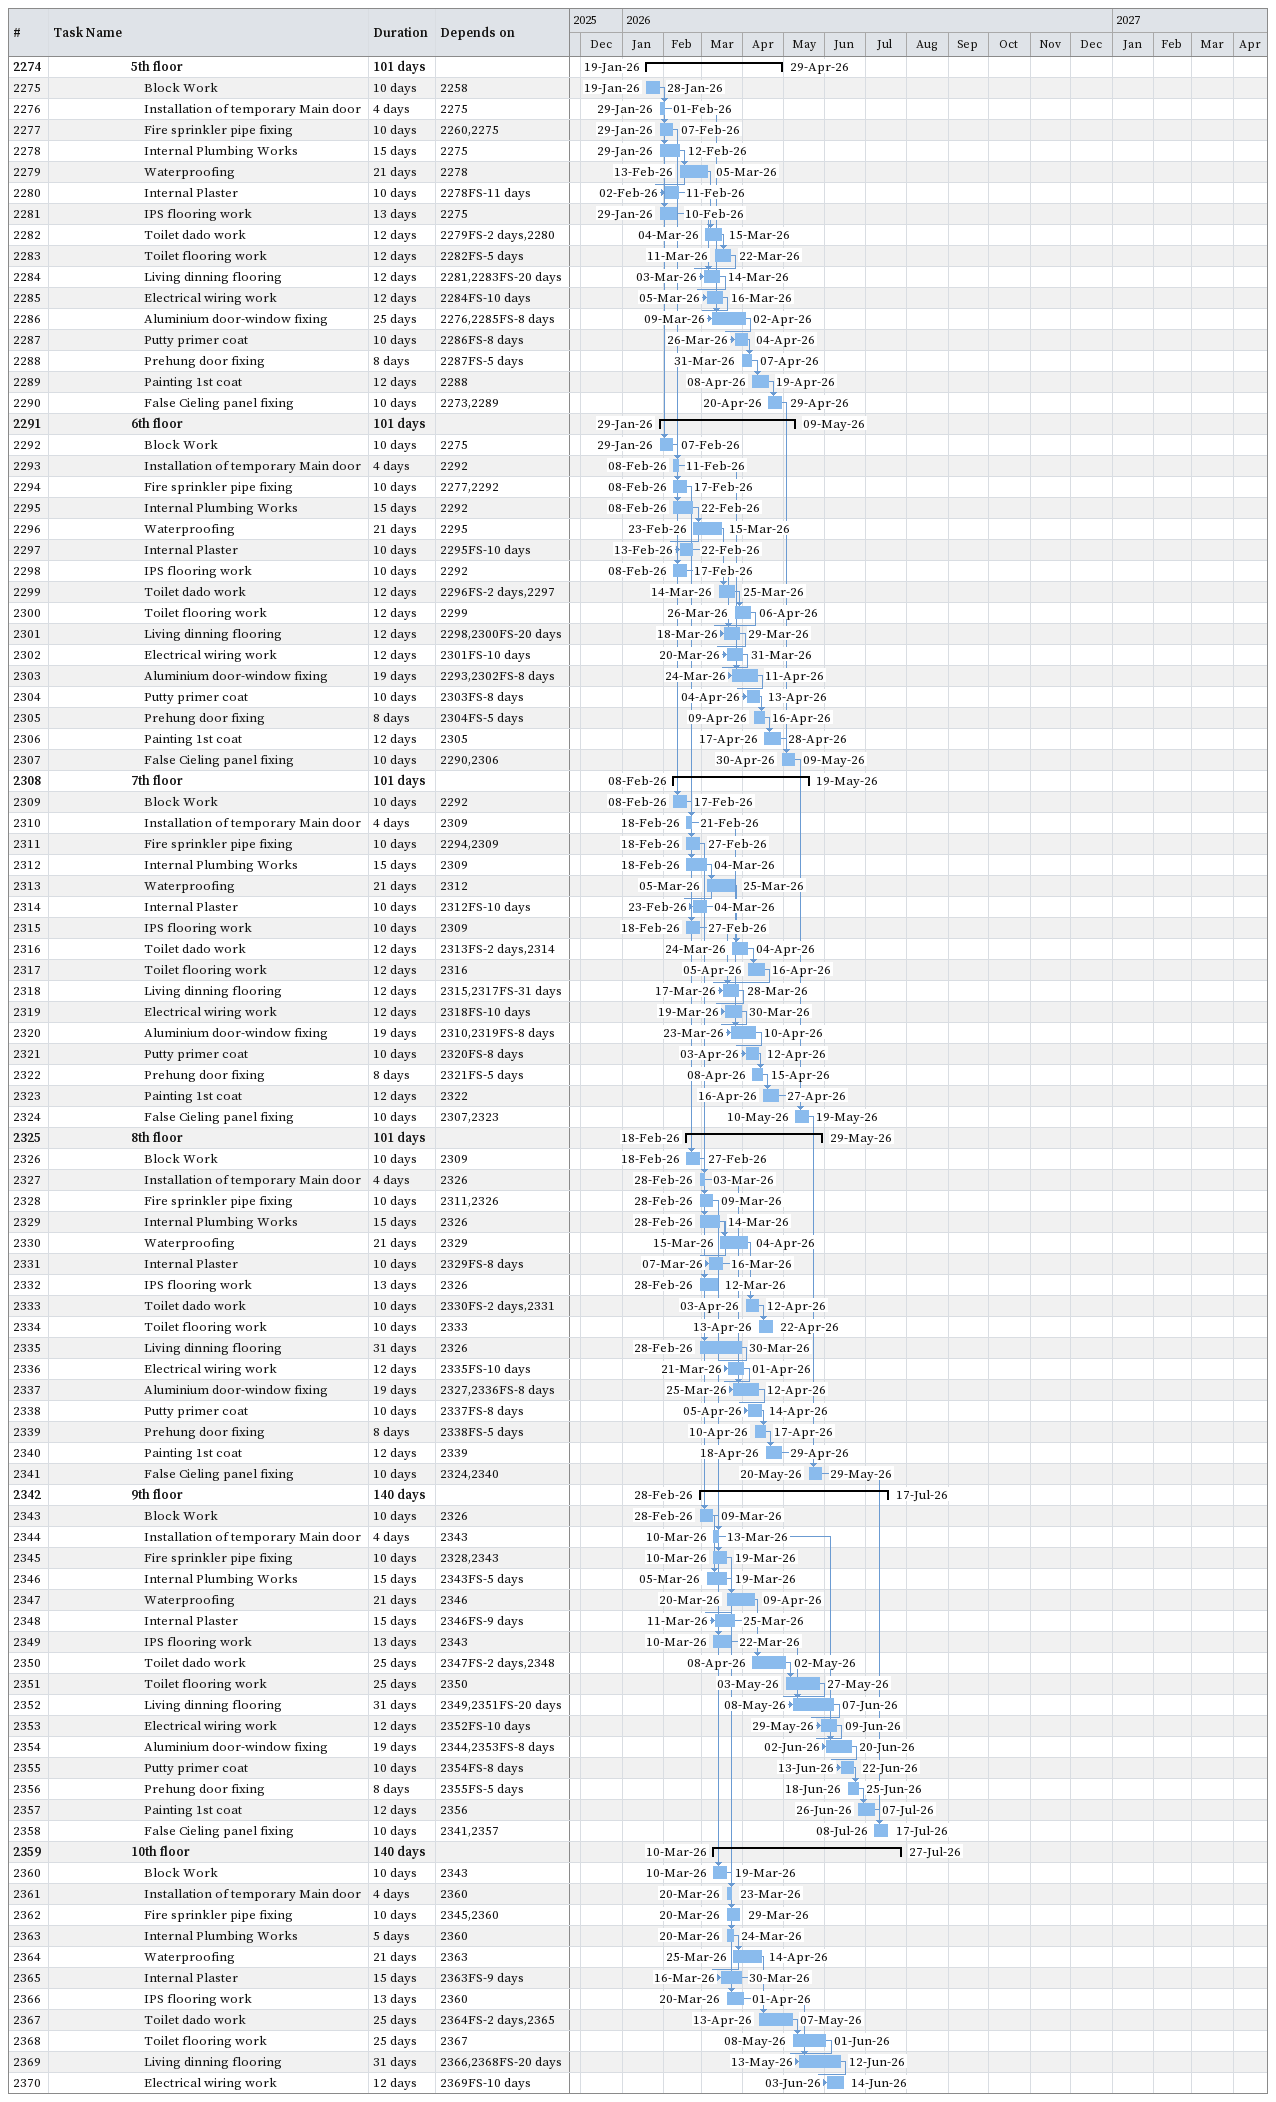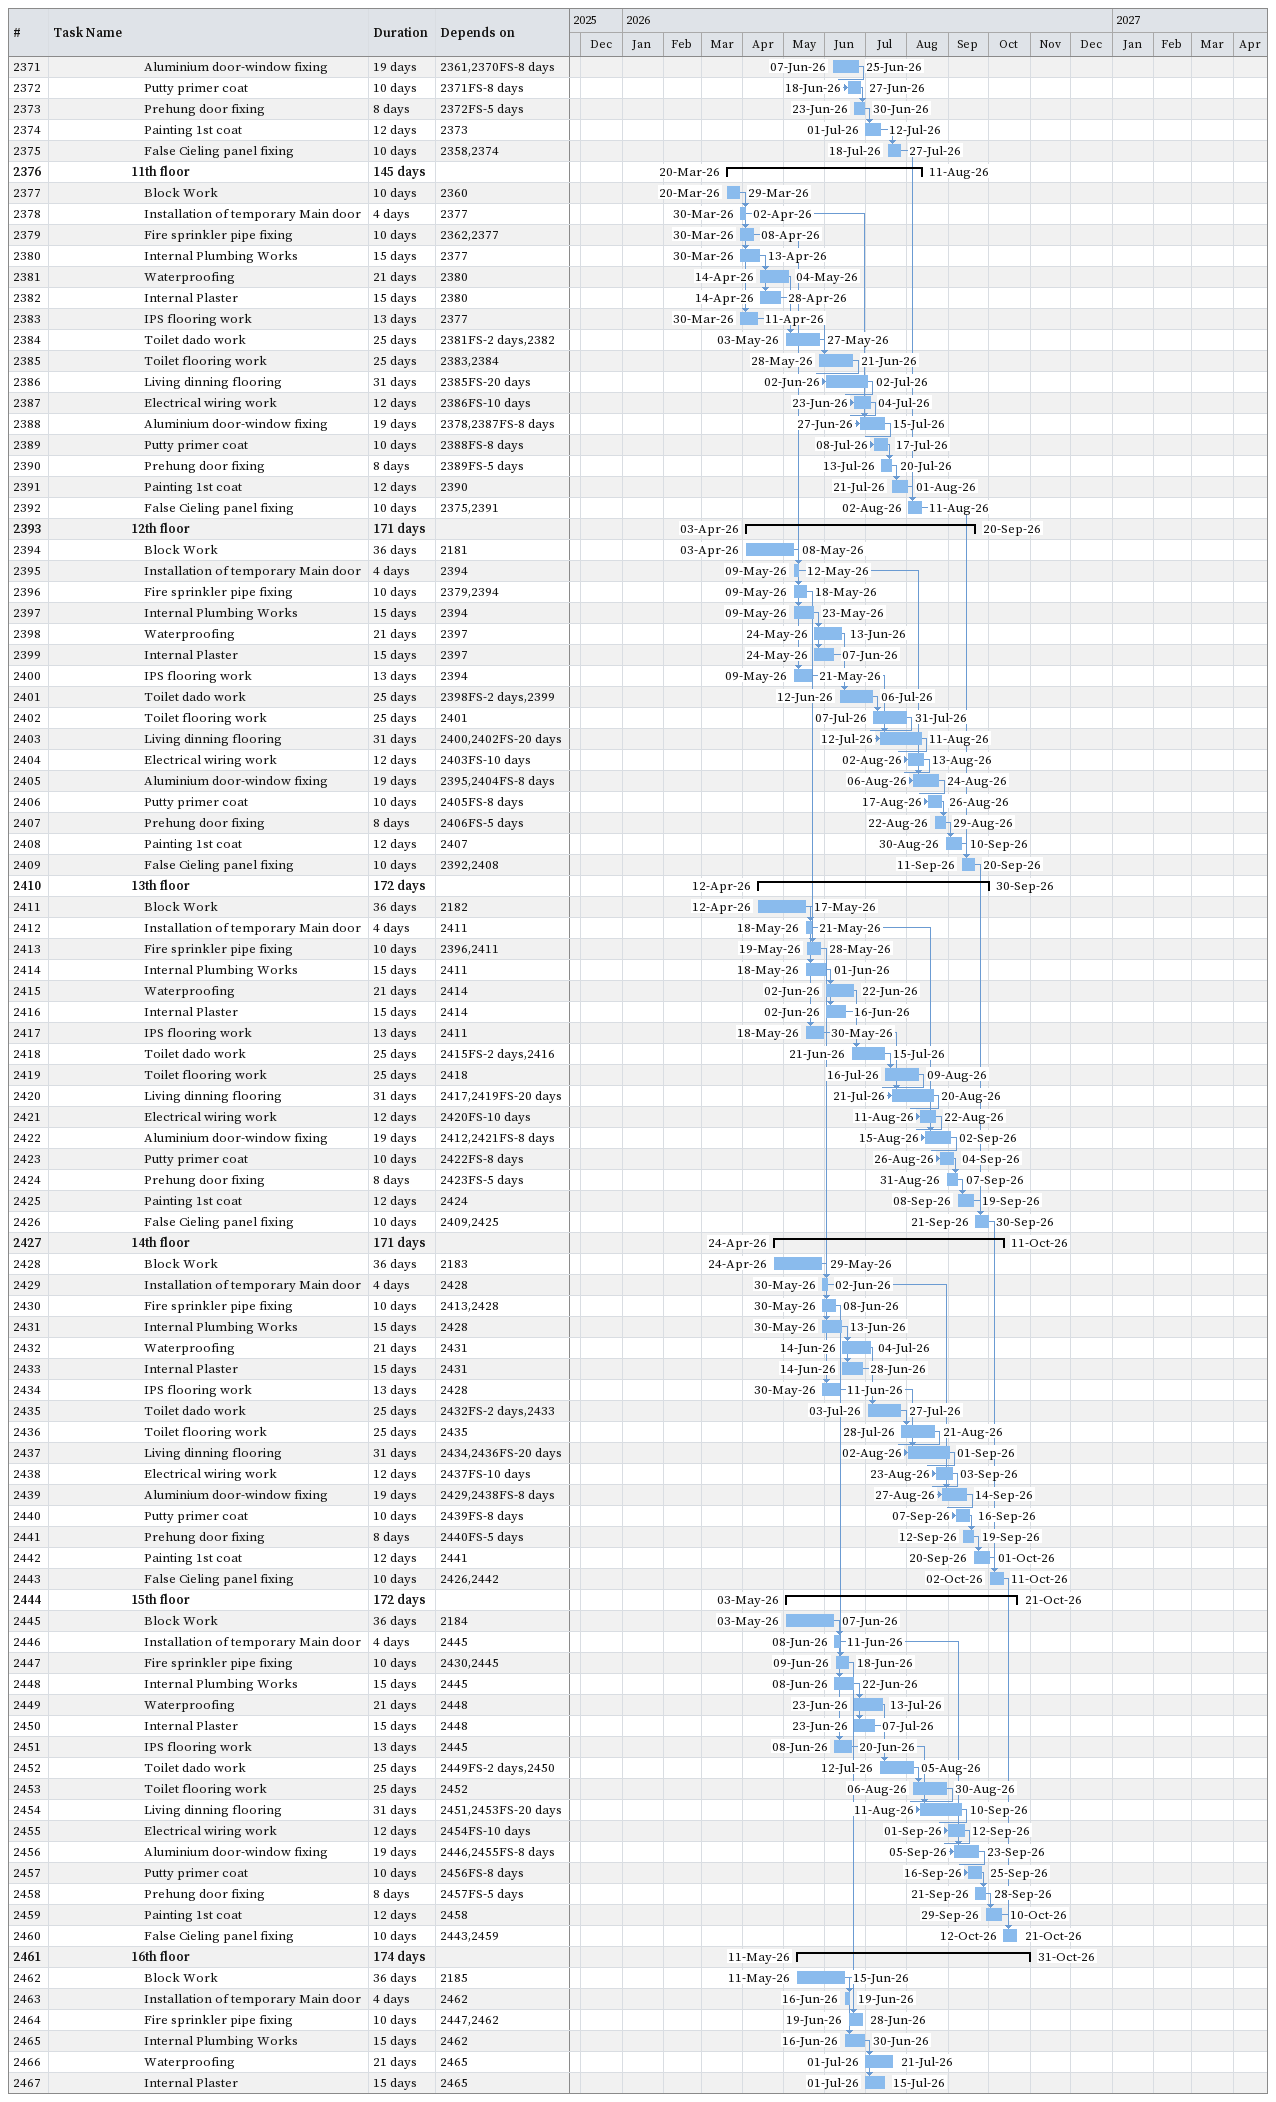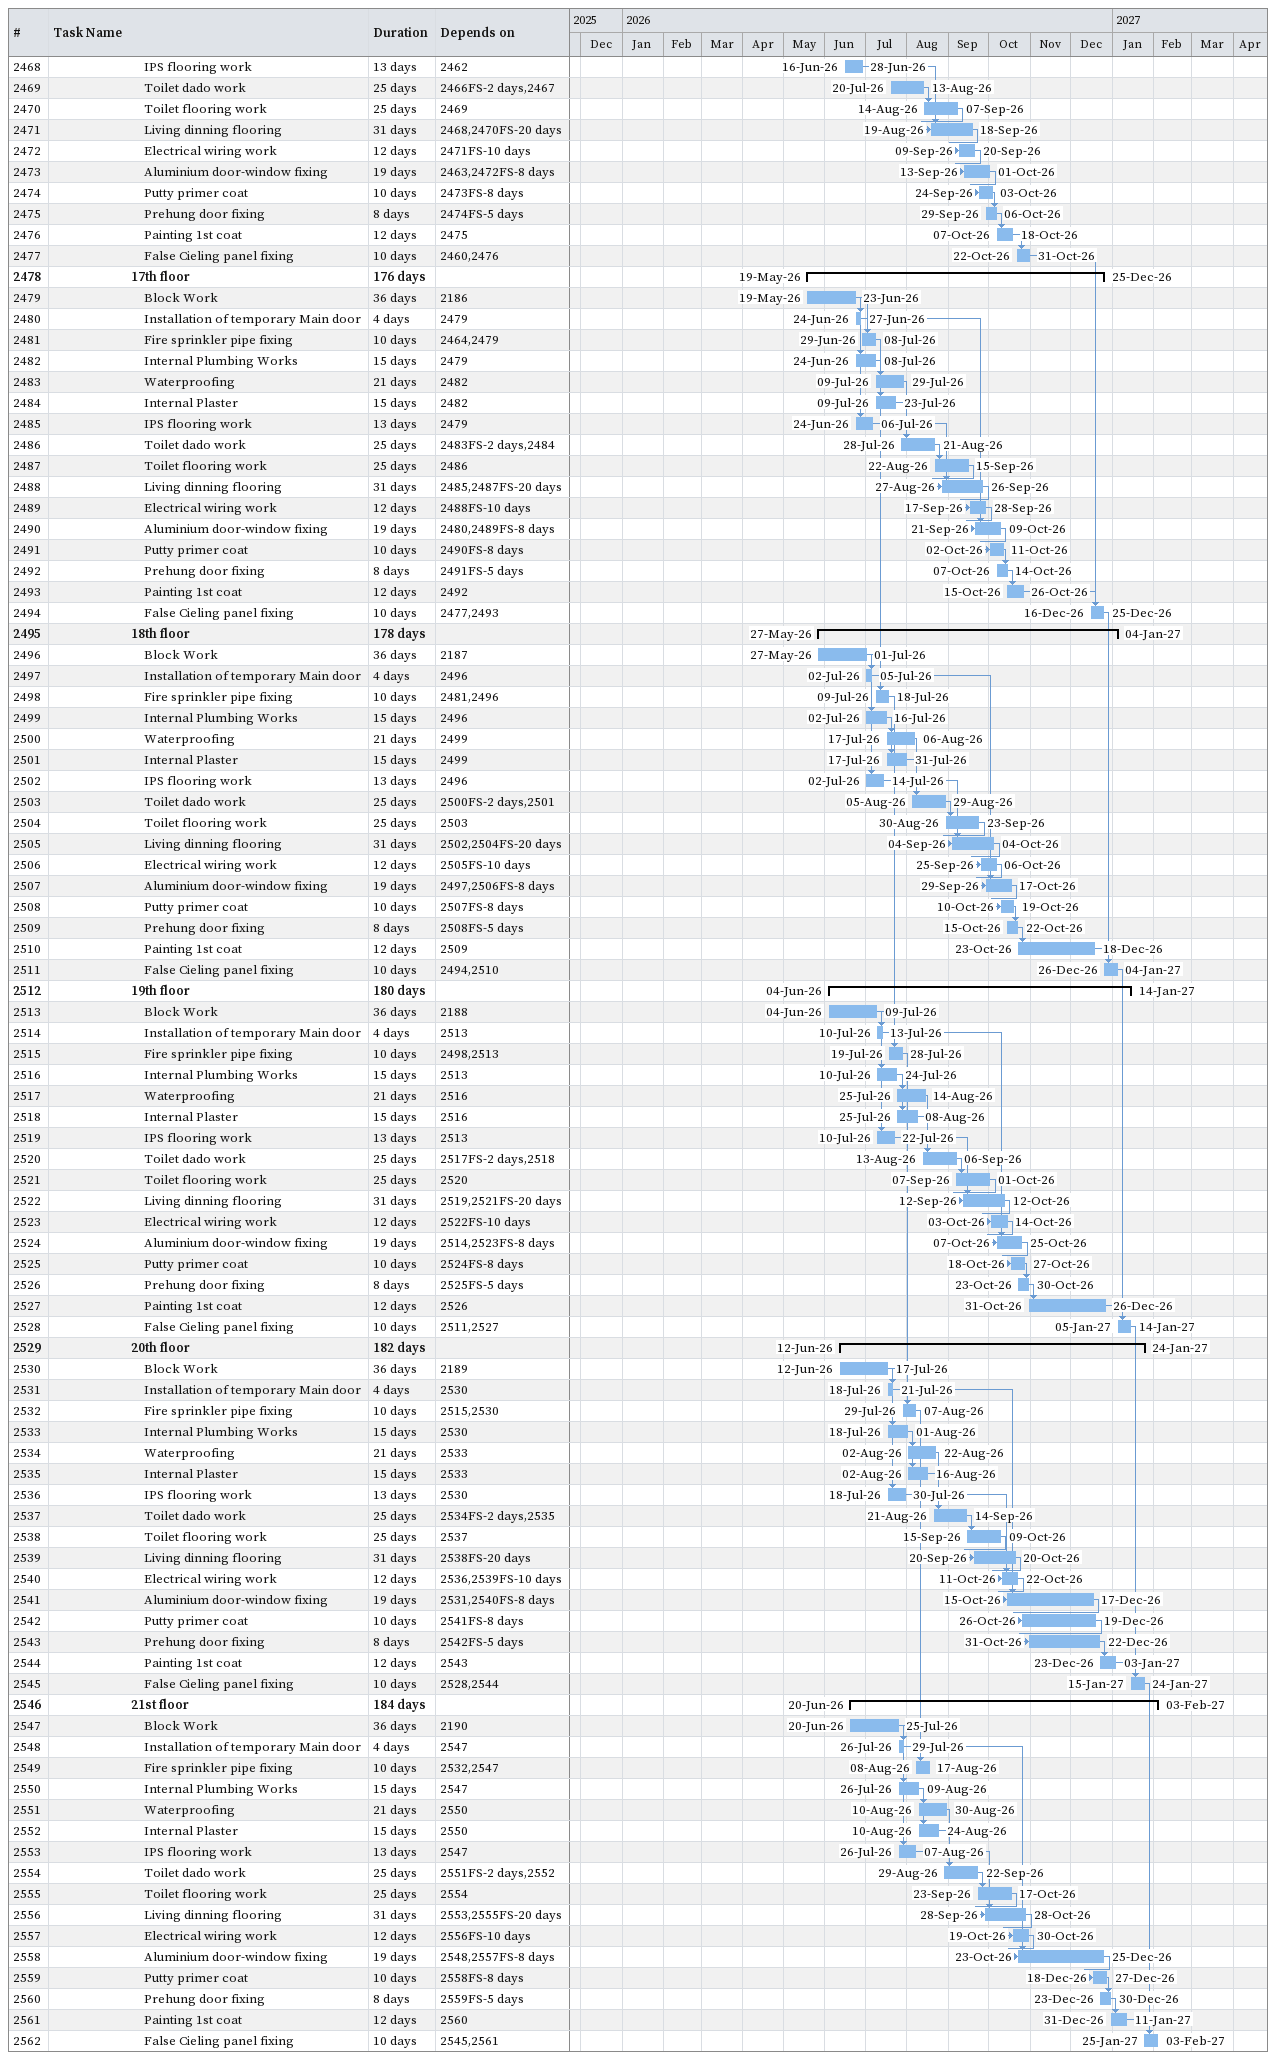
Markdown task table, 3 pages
| ID | Level | Task | Duration | Start | Finish | Predecessors |
|---|---|---|---|---|---|---|
| 2274 | 7 | **5th floor** | 101d | 2026-01-19 | 2026-04-29 |  |
| 2275 | 8 | Block Work | 10d | 2026-01-19 | 2026-01-28 | 2258 |
| 2276 | 8 | Installation of temporary Main door | 4d | 2026-01-29 | 2026-02-01 | 2275 |
| 2277 | 8 | Fire sprinkler pipe fixing | 10d | 2026-01-29 | 2026-02-07 | 2260, 2275 |
| 2278 | 8 | Internal Plumbing Works | 15d | 2026-01-29 | 2026-02-12 | 2275 |
| 2279 | 8 | Waterproofing | 21d | 2026-02-13 | 2026-03-05 | 2278 |
| 2280 | 8 | Internal Plaster | 10d | 2026-02-02 | 2026-02-11 | 2278FS-11d |
| 2281 | 8 | IPS flooring work | 13d | 2026-01-29 | 2026-02-10 | 2275 |
| 2282 | 8 | Toilet dado work | 12d | 2026-03-04 | 2026-03-15 | 2279FS-2d, 2280 |
| 2283 | 8 | Toilet flooring work | 12d | 2026-03-11 | 2026-03-22 | 2282FS-5d |
| 2284 | 8 | Living dinning flooring | 12d | 2026-03-03 | 2026-03-14 | 2281, 2283FS-20d |
| 2285 | 8 | Electrical wiring work | 12d | 2026-03-05 | 2026-03-16 | 2284FS-10d |
| 2286 | 8 | Aluminium door-window fixing | 25d | 2026-03-09 | 2026-04-02 | 2276, 2285FS-8d |
| 2287 | 8 | Putty primer coat | 10d | 2026-03-26 | 2026-04-04 | 2286FS-8d |
| 2288 | 8 | Prehung door fixing | 8d | 2026-03-31 | 2026-04-07 | 2287FS-5d |
| 2289 | 8 | Painting 1st coat | 12d | 2026-04-08 | 2026-04-19 | 2288 |
| 2290 | 8 | False Cieling panel fixing | 10d | 2026-04-20 | 2026-04-29 | 2273, 2289 |
| 2291 | 7 | **6th floor** | 101d | 2026-01-29 | 2026-05-09 |  |
| 2292 | 8 | Block Work | 10d | 2026-01-29 | 2026-02-07 | 2275 |
| 2293 | 8 | Installation of temporary Main door | 4d | 2026-02-08 | 2026-02-11 | 2292 |
| 2294 | 8 | Fire sprinkler pipe fixing | 10d | 2026-02-08 | 2026-02-17 | 2277, 2292 |
| 2295 | 8 | Internal Plumbing Works | 15d | 2026-02-08 | 2026-02-22 | 2292 |
| 2296 | 8 | Waterproofing | 21d | 2026-02-23 | 2026-03-15 | 2295 |
| 2297 | 8 | Internal Plaster | 10d | 2026-02-13 | 2026-02-22 | 2295FS-10d |
| 2298 | 8 | IPS flooring work | 10d | 2026-02-08 | 2026-02-17 | 2292 |
| 2299 | 8 | Toilet dado work | 12d | 2026-03-14 | 2026-03-25 | 2296FS-2d, 2297 |
| 2300 | 8 | Toilet flooring work | 12d | 2026-03-26 | 2026-04-06 | 2299 |
| 2301 | 8 | Living dinning flooring | 12d | 2026-03-18 | 2026-03-29 | 2298, 2300FS-20d |
| 2302 | 8 | Electrical wiring work | 12d | 2026-03-20 | 2026-03-31 | 2301FS-10d |
| 2303 | 8 | Aluminium door-window fixing | 19d | 2026-03-24 | 2026-04-11 | 2293, 2302FS-8d |
| 2304 | 8 | Putty primer coat | 10d | 2026-04-04 | 2026-04-13 | 2303FS-8d |
| 2305 | 8 | Prehung door fixing | 8d | 2026-04-09 | 2026-04-16 | 2304FS-5d |
| 2306 | 8 | Painting 1st coat | 12d | 2026-04-17 | 2026-04-28 | 2305 |
| 2307 | 8 | False Cieling panel fixing | 10d | 2026-04-30 | 2026-05-09 | 2290, 2306 |
| 2308 | 7 | **7th floor** | 101d | 2026-02-08 | 2026-05-19 |  |
| 2309 | 8 | Block Work | 10d | 2026-02-08 | 2026-02-17 | 2292 |
| 2310 | 8 | Installation of temporary Main door | 4d | 2026-02-18 | 2026-02-21 | 2309 |
| 2311 | 8 | Fire sprinkler pipe fixing | 10d | 2026-02-18 | 2026-02-27 | 2294, 2309 |
| 2312 | 8 | Internal Plumbing Works | 15d | 2026-02-18 | 2026-03-04 | 2309 |
| 2313 | 8 | Waterproofing | 21d | 2026-03-05 | 2026-03-25 | 2312 |
| 2314 | 8 | Internal Plaster | 10d | 2026-02-23 | 2026-03-04 | 2312FS-10d |
| 2315 | 8 | IPS flooring work | 10d | 2026-02-18 | 2026-02-27 | 2309 |
| 2316 | 8 | Toilet dado work | 12d | 2026-03-24 | 2026-04-04 | 2313FS-2d, 2314 |
| 2317 | 8 | Toilet flooring work | 12d | 2026-04-05 | 2026-04-16 | 2316 |
| 2318 | 8 | Living dinning flooring | 12d | 2026-03-17 | 2026-03-28 | 2315, 2317FS-31d |
| 2319 | 8 | Electrical wiring work | 12d | 2026-03-19 | 2026-03-30 | 2318FS-10d |
| 2320 | 8 | Aluminium door-window fixing | 19d | 2026-03-23 | 2026-04-10 | 2310, 2319FS-8d |
| 2321 | 8 | Putty primer coat | 10d | 2026-04-03 | 2026-04-12 | 2320FS-8d |
| 2322 | 8 | Prehung door fixing | 8d | 2026-04-08 | 2026-04-15 | 2321FS-5d |
| 2323 | 8 | Painting 1st coat | 12d | 2026-04-16 | 2026-04-27 | 2322 |
| 2324 | 8 | False Cieling panel fixing | 10d | 2026-05-10 | 2026-05-19 | 2307, 2323 |
| 2325 | 7 | **8th floor** | 101d | 2026-02-18 | 2026-05-29 |  |
| 2326 | 8 | Block Work | 10d | 2026-02-18 | 2026-02-27 | 2309 |
| 2327 | 8 | Installation of temporary Main door | 4d | 2026-02-28 | 2026-03-03 | 2326 |
| 2328 | 8 | Fire sprinkler pipe fixing | 10d | 2026-02-28 | 2026-03-09 | 2311, 2326 |
| 2329 | 8 | Internal Plumbing Works | 15d | 2026-02-28 | 2026-03-14 | 2326 |
| 2330 | 8 | Waterproofing | 21d | 2026-03-15 | 2026-04-04 | 2329 |
| 2331 | 8 | Internal Plaster | 10d | 2026-03-07 | 2026-03-16 | 2329FS-8d |
| 2332 | 8 | IPS flooring work | 13d | 2026-02-28 | 2026-03-12 | 2326 |
| 2333 | 8 | Toilet dado work | 10d | 2026-04-03 | 2026-04-12 | 2330FS-2d, 2331 |
| 2334 | 8 | Toilet flooring work | 10d | 2026-04-13 | 2026-04-22 | 2333 |
| 2335 | 8 | Living dinning flooring | 31d | 2026-02-28 | 2026-03-30 | 2326 |
| 2336 | 8 | Electrical wiring work | 12d | 2026-03-21 | 2026-04-01 | 2335FS-10d |
| 2337 | 8 | Aluminium door-window fixing | 19d | 2026-03-25 | 2026-04-12 | 2327, 2336FS-8d |
| 2338 | 8 | Putty primer coat | 10d | 2026-04-05 | 2026-04-14 | 2337FS-8d |
| 2339 | 8 | Prehung door fixing | 8d | 2026-04-10 | 2026-04-17 | 2338FS-5d |
| 2340 | 8 | Painting 1st coat | 12d | 2026-04-18 | 2026-04-29 | 2339 |
| 2341 | 8 | False Cieling panel fixing | 10d | 2026-05-20 | 2026-05-29 | 2324, 2340 |
| 2342 | 7 | **9th floor** | 140d | 2026-02-28 | 2026-07-17 |  |
| 2343 | 8 | Block Work | 10d | 2026-02-28 | 2026-03-09 | 2326 |
| 2344 | 8 | Installation of temporary Main door | 4d | 2026-03-10 | 2026-03-13 | 2343 |
| 2345 | 8 | Fire sprinkler pipe fixing | 10d | 2026-03-10 | 2026-03-19 | 2328, 2343 |
| 2346 | 8 | Internal Plumbing Works | 15d | 2026-03-05 | 2026-03-19 | 2343FS-5d |
| 2347 | 8 | Waterproofing | 21d | 2026-03-20 | 2026-04-09 | 2346 |
| 2348 | 8 | Internal Plaster | 15d | 2026-03-11 | 2026-03-25 | 2346FS-9d |
| 2349 | 8 | IPS flooring work | 13d | 2026-03-10 | 2026-03-22 | 2343 |
| 2350 | 8 | Toilet dado work | 25d | 2026-04-08 | 2026-05-02 | 2347FS-2d, 2348 |
| 2351 | 8 | Toilet flooring work | 25d | 2026-05-03 | 2026-05-27 | 2350 |
| 2352 | 8 | Living dinning flooring | 31d | 2026-05-08 | 2026-06-07 | 2349, 2351FS-20d |
| 2353 | 8 | Electrical wiring work | 12d | 2026-05-29 | 2026-06-09 | 2352FS-10d |
| 2354 | 8 | Aluminium door-window fixing | 19d | 2026-06-02 | 2026-06-20 | 2344, 2353FS-8d |
| 2355 | 8 | Putty primer coat | 10d | 2026-06-13 | 2026-06-22 | 2354FS-8d |
| 2356 | 8 | Prehung door fixing | 8d | 2026-06-18 | 2026-06-25 | 2355FS-5d |
| 2357 | 8 | Painting 1st coat | 12d | 2026-06-26 | 2026-07-07 | 2356 |
| 2358 | 8 | False Cieling panel fixing | 10d | 2026-07-08 | 2026-07-17 | 2341, 2357 |
| 2359 | 7 | **10th floor** | 140d | 2026-03-10 | 2026-07-27 |  |
| 2360 | 8 | Block Work | 10d | 2026-03-10 | 2026-03-19 | 2343 |
| 2361 | 8 | Installation of temporary Main door | 4d | 2026-03-20 | 2026-03-23 | 2360 |
| 2362 | 8 | Fire sprinkler pipe fixing | 10d | 2026-03-20 | 2026-03-29 | 2345, 2360 |
| 2363 | 8 | Internal Plumbing Works | 5d | 2026-03-20 | 2026-03-24 | 2360 |
| 2364 | 8 | Waterproofing | 21d | 2026-03-25 | 2026-04-14 | 2363 |
| 2365 | 8 | Internal Plaster | 15d | 2026-03-16 | 2026-03-30 | 2363FS-9d |
| 2366 | 8 | IPS flooring work | 13d | 2026-03-20 | 2026-04-01 | 2360 |
| 2367 | 8 | Toilet dado work | 25d | 2026-04-13 | 2026-05-07 | 2364FS-2d, 2365 |
| 2368 | 8 | Toilet flooring work | 25d | 2026-05-08 | 2026-06-01 | 2367 |
| 2369 | 8 | Living dinning flooring | 31d | 2026-05-13 | 2026-06-12 | 2366, 2368FS-20d |
| 2370 | 8 | Electrical wiring work | 12d | 2026-06-03 | 2026-06-14 | 2369FS-10d |
| 2371 | 8 | Aluminium door-window fixing | 19d | 2026-06-07 | 2026-06-25 | 2361, 2370FS-8d |
| 2372 | 8 | Putty primer coat | 10d | 2026-06-18 | 2026-06-27 | 2371FS-8d |
| 2373 | 8 | Prehung door fixing | 8d | 2026-06-23 | 2026-06-30 | 2372FS-5d |
| 2374 | 8 | Painting 1st coat | 12d | 2026-07-01 | 2026-07-12 | 2373 |
| 2375 | 8 | False Cieling panel fixing | 10d | 2026-07-18 | 2026-07-27 | 2358, 2374 |
| 2376 | 7 | **11th floor** | 145d | 2026-03-20 | 2026-08-11 |  |
| 2377 | 8 | Block Work | 10d | 2026-03-20 | 2026-03-29 | 2360 |
| 2378 | 8 | Installation of temporary Main door | 4d | 2026-03-30 | 2026-04-02 | 2377 |
| 2379 | 8 | Fire sprinkler pipe fixing | 10d | 2026-03-30 | 2026-04-08 | 2362, 2377 |
| 2380 | 8 | Internal Plumbing Works | 15d | 2026-03-30 | 2026-04-13 | 2377 |
| 2381 | 8 | Waterproofing | 21d | 2026-04-14 | 2026-05-04 | 2380 |
| 2382 | 8 | Internal Plaster | 15d | 2026-04-14 | 2026-04-28 | 2380 |
| 2383 | 8 | IPS flooring work | 13d | 2026-03-30 | 2026-04-11 | 2377 |
| 2384 | 8 | Toilet dado work | 25d | 2026-05-03 | 2026-05-27 | 2381FS-2d, 2382 |
| 2385 | 8 | Toilet flooring work | 25d | 2026-05-28 | 2026-06-21 | 2383, 2384 |
| 2386 | 8 | Living dinning flooring | 31d | 2026-06-02 | 2026-07-02 | 2385FS-20d |
| 2387 | 8 | Electrical wiring work | 12d | 2026-06-23 | 2026-07-04 | 2386FS-10d |
| 2388 | 8 | Aluminium door-window fixing | 19d | 2026-06-27 | 2026-07-15 | 2378, 2387FS-8d |
| 2389 | 8 | Putty primer coat | 10d | 2026-07-08 | 2026-07-17 | 2388FS-8d |
| 2390 | 8 | Prehung door fixing | 8d | 2026-07-13 | 2026-07-20 | 2389FS-5d |
| 2391 | 8 | Painting 1st coat | 12d | 2026-07-21 | 2026-08-01 | 2390 |
| 2392 | 8 | False Cieling panel fixing | 10d | 2026-08-02 | 2026-08-11 | 2375, 2391 |
| 2393 | 7 | **12th floor** | 171d | 2026-04-03 | 2026-09-20 |  |
| 2394 | 8 | Block Work | 36d | 2026-04-03 | 2026-05-08 | 2181 |
| 2395 | 8 | Installation of temporary Main door | 4d | 2026-05-09 | 2026-05-12 | 2394 |
| 2396 | 8 | Fire sprinkler pipe fixing | 10d | 2026-05-09 | 2026-05-18 | 2379, 2394 |
| 2397 | 8 | Internal Plumbing Works | 15d | 2026-05-09 | 2026-05-23 | 2394 |
| 2398 | 8 | Waterproofing | 21d | 2026-05-24 | 2026-06-13 | 2397 |
| 2399 | 8 | Internal Plaster | 15d | 2026-05-24 | 2026-06-07 | 2397 |
| 2400 | 8 | IPS flooring work | 13d | 2026-05-09 | 2026-05-21 | 2394 |
| 2401 | 8 | Toilet dado work | 25d | 2026-06-12 | 2026-07-06 | 2398FS-2d, 2399 |
| 2402 | 8 | Toilet flooring work | 25d | 2026-07-07 | 2026-07-31 | 2401 |
| 2403 | 8 | Living dinning flooring | 31d | 2026-07-12 | 2026-08-11 | 2400, 2402FS-20d |
| 2404 | 8 | Electrical wiring work | 12d | 2026-08-02 | 2026-08-13 | 2403FS-10d |
| 2405 | 8 | Aluminium door-window fixing | 19d | 2026-08-06 | 2026-08-24 | 2395, 2404FS-8d |
| 2406 | 8 | Putty primer coat | 10d | 2026-08-17 | 2026-08-26 | 2405FS-8d |
| 2407 | 8 | Prehung door fixing | 8d | 2026-08-22 | 2026-08-29 | 2406FS-5d |
| 2408 | 8 | Painting 1st coat | 12d | 2026-08-30 | 2026-09-10 | 2407 |
| 2409 | 8 | False Cieling panel fixing | 10d | 2026-09-11 | 2026-09-20 | 2392, 2408 |
| 2410 | 7 | **13th floor** | 172d | 2026-04-12 | 2026-09-30 |  |
| 2411 | 8 | Block Work | 36d | 2026-04-12 | 2026-05-17 | 2182 |
| 2412 | 8 | Installation of temporary Main door | 4d | 2026-05-18 | 2026-05-21 | 2411 |
| 2413 | 8 | Fire sprinkler pipe fixing | 10d | 2026-05-19 | 2026-05-28 | 2396, 2411 |
| 2414 | 8 | Internal Plumbing Works | 15d | 2026-05-18 | 2026-06-01 | 2411 |
| 2415 | 8 | Waterproofing | 21d | 2026-06-02 | 2026-06-22 | 2414 |
| 2416 | 8 | Internal Plaster | 15d | 2026-06-02 | 2026-06-16 | 2414 |
| 2417 | 8 | IPS flooring work | 13d | 2026-05-18 | 2026-05-30 | 2411 |
| 2418 | 8 | Toilet dado work | 25d | 2026-06-21 | 2026-07-15 | 2415FS-2d, 2416 |
| 2419 | 8 | Toilet flooring work | 25d | 2026-07-16 | 2026-08-09 | 2418 |
| 2420 | 8 | Living dinning flooring | 31d | 2026-07-21 | 2026-08-20 | 2417, 2419FS-20d |
| 2421 | 8 | Electrical wiring work | 12d | 2026-08-11 | 2026-08-22 | 2420FS-10d |
| 2422 | 8 | Aluminium door-window fixing | 19d | 2026-08-15 | 2026-09-02 | 2412, 2421FS-8d |
| 2423 | 8 | Putty primer coat | 10d | 2026-08-26 | 2026-09-04 | 2422FS-8d |
| 2424 | 8 | Prehung door fixing | 8d | 2026-08-31 | 2026-09-07 | 2423FS-5d |
| 2425 | 8 | Painting 1st coat | 12d | 2026-09-08 | 2026-09-19 | 2424 |
| 2426 | 8 | False Cieling panel fixing | 10d | 2026-09-21 | 2026-09-30 | 2409, 2425 |
| 2427 | 7 | **14th floor** | 171d | 2026-04-24 | 2026-10-11 |  |
| 2428 | 8 | Block Work | 36d | 2026-04-24 | 2026-05-29 | 2183 |
| 2429 | 8 | Installation of temporary Main door | 4d | 2026-05-30 | 2026-06-02 | 2428 |
| 2430 | 8 | Fire sprinkler pipe fixing | 10d | 2026-05-30 | 2026-06-08 | 2413, 2428 |
| 2431 | 8 | Internal Plumbing Works | 15d | 2026-05-30 | 2026-06-13 | 2428 |
| 2432 | 8 | Waterproofing | 21d | 2026-06-14 | 2026-07-04 | 2431 |
| 2433 | 8 | Internal Plaster | 15d | 2026-06-14 | 2026-06-28 | 2431 |
| 2434 | 8 | IPS flooring work | 13d | 2026-05-30 | 2026-06-11 | 2428 |
| 2435 | 8 | Toilet dado work | 25d | 2026-07-03 | 2026-07-27 | 2432FS-2d, 2433 |
| 2436 | 8 | Toilet flooring work | 25d | 2026-07-28 | 2026-08-21 | 2435 |
| 2437 | 8 | Living dinning flooring | 31d | 2026-08-02 | 2026-09-01 | 2434, 2436FS-20d |
| 2438 | 8 | Electrical wiring work | 12d | 2026-08-23 | 2026-09-03 | 2437FS-10d |
| 2439 | 8 | Aluminium door-window fixing | 19d | 2026-08-27 | 2026-09-14 | 2429, 2438FS-8d |
| 2440 | 8 | Putty primer coat | 10d | 2026-09-07 | 2026-09-16 | 2439FS-8d |
| 2441 | 8 | Prehung door fixing | 8d | 2026-09-12 | 2026-09-19 | 2440FS-5d |
| 2442 | 8 | Painting 1st coat | 12d | 2026-09-20 | 2026-10-01 | 2441 |
| 2443 | 8 | False Cieling panel fixing | 10d | 2026-10-02 | 2026-10-11 | 2426, 2442 |
| 2444 | 7 | **15th floor** | 172d | 2026-05-03 | 2026-10-21 |  |
| 2445 | 8 | Block Work | 36d | 2026-05-03 | 2026-06-07 | 2184 |
| 2446 | 8 | Installation of temporary Main door | 4d | 2026-06-08 | 2026-06-11 | 2445 |
| 2447 | 8 | Fire sprinkler pipe fixing | 10d | 2026-06-09 | 2026-06-18 | 2430, 2445 |
| 2448 | 8 | Internal Plumbing Works | 15d | 2026-06-08 | 2026-06-22 | 2445 |
| 2449 | 8 | Waterproofing | 21d | 2026-06-23 | 2026-07-13 | 2448 |
| 2450 | 8 | Internal Plaster | 15d | 2026-06-23 | 2026-07-07 | 2448 |
| 2451 | 8 | IPS flooring work | 13d | 2026-06-08 | 2026-06-20 | 2445 |
| 2452 | 8 | Toilet dado work | 25d | 2026-07-12 | 2026-08-05 | 2449FS-2d, 2450 |
| 2453 | 8 | Toilet flooring work | 25d | 2026-08-06 | 2026-08-30 | 2452 |
| 2454 | 8 | Living dinning flooring | 31d | 2026-08-11 | 2026-09-10 | 2451, 2453FS-20d |
| 2455 | 8 | Electrical wiring work | 12d | 2026-09-01 | 2026-09-12 | 2454FS-10d |
| 2456 | 8 | Aluminium door-window fixing | 19d | 2026-09-05 | 2026-09-23 | 2446, 2455FS-8d |
| 2457 | 8 | Putty primer coat | 10d | 2026-09-16 | 2026-09-25 | 2456FS-8d |
| 2458 | 8 | Prehung door fixing | 8d | 2026-09-21 | 2026-09-28 | 2457FS-5d |
| 2459 | 8 | Painting 1st coat | 12d | 2026-09-29 | 2026-10-10 | 2458 |
| 2460 | 8 | False Cieling panel fixing | 10d | 2026-10-12 | 2026-10-21 | 2443, 2459 |
| 2461 | 7 | **16th floor** | 174d | 2026-05-11 | 2026-10-31 |  |
| 2462 | 8 | Block Work | 36d | 2026-05-11 | 2026-06-15 | 2185 |
| 2463 | 8 | Installation of temporary Main door | 4d | 2026-06-16 | 2026-06-19 | 2462 |
| 2464 | 8 | Fire sprinkler pipe fixing | 10d | 2026-06-19 | 2026-06-28 | 2447, 2462 |
| 2465 | 8 | Internal Plumbing Works | 15d | 2026-06-16 | 2026-06-30 | 2462 |
| 2466 | 8 | Waterproofing | 21d | 2026-07-01 | 2026-07-21 | 2465 |
| 2467 | 8 | Internal Plaster | 15d | 2026-07-01 | 2026-07-15 | 2465 |
| 2468 | 8 | IPS flooring work | 13d | 2026-06-16 | 2026-06-28 | 2462 |
| 2469 | 8 | Toilet dado work | 25d | 2026-07-20 | 2026-08-13 | 2466FS-2d, 2467 |
| 2470 | 8 | Toilet flooring work | 25d | 2026-08-14 | 2026-09-07 | 2469 |
| 2471 | 8 | Living dinning flooring | 31d | 2026-08-19 | 2026-09-18 | 2468, 2470FS-20d |
| 2472 | 8 | Electrical wiring work | 12d | 2026-09-09 | 2026-09-20 | 2471FS-10d |
| 2473 | 8 | Aluminium door-window fixing | 19d | 2026-09-13 | 2026-10-01 | 2463, 2472FS-8d |
| 2474 | 8 | Putty primer coat | 10d | 2026-09-24 | 2026-10-03 | 2473FS-8d |
| 2475 | 8 | Prehung door fixing | 8d | 2026-09-29 | 2026-10-06 | 2474FS-5d |
| 2476 | 8 | Painting 1st coat | 12d | 2026-10-07 | 2026-10-18 | 2475 |
| 2477 | 8 | False Cieling panel fixing | 10d | 2026-10-22 | 2026-10-31 | 2460, 2476 |
| 2478 | 7 | **17th floor** | 176d | 2026-05-19 | 2026-12-25 |  |
| 2479 | 8 | Block Work | 36d | 2026-05-19 | 2026-06-23 | 2186 |
| 2480 | 8 | Installation of temporary Main door | 4d | 2026-06-24 | 2026-06-27 | 2479 |
| 2481 | 8 | Fire sprinkler pipe fixing | 10d | 2026-06-29 | 2026-07-08 | 2464, 2479 |
| 2482 | 8 | Internal Plumbing Works | 15d | 2026-06-24 | 2026-07-08 | 2479 |
| 2483 | 8 | Waterproofing | 21d | 2026-07-09 | 2026-07-29 | 2482 |
| 2484 | 8 | Internal Plaster | 15d | 2026-07-09 | 2026-07-23 | 2482 |
| 2485 | 8 | IPS flooring work | 13d | 2026-06-24 | 2026-07-06 | 2479 |
| 2486 | 8 | Toilet dado work | 25d | 2026-07-28 | 2026-08-21 | 2483FS-2d, 2484 |
| 2487 | 8 | Toilet flooring work | 25d | 2026-08-22 | 2026-09-15 | 2486 |
| 2488 | 8 | Living dinning flooring | 31d | 2026-08-27 | 2026-09-26 | 2485, 2487FS-20d |
| 2489 | 8 | Electrical wiring work | 12d | 2026-09-17 | 2026-09-28 | 2488FS-10d |
| 2490 | 8 | Aluminium door-window fixing | 19d | 2026-09-21 | 2026-10-09 | 2480, 2489FS-8d |
| 2491 | 8 | Putty primer coat | 10d | 2026-10-02 | 2026-10-11 | 2490FS-8d |
| 2492 | 8 | Prehung door fixing | 8d | 2026-10-07 | 2026-10-14 | 2491FS-5d |
| 2493 | 8 | Painting 1st coat | 12d | 2026-10-15 | 2026-10-26 | 2492 |
| 2494 | 8 | False Cieling panel fixing | 10d | 2026-12-16 | 2026-12-25 | 2477, 2493 |
| 2495 | 7 | **18th floor** | 178d | 2026-05-27 | 2027-01-04 |  |
| 2496 | 8 | Block Work | 36d | 2026-05-27 | 2026-07-01 | 2187 |
| 2497 | 8 | Installation of temporary Main door | 4d | 2026-07-02 | 2026-07-05 | 2496 |
| 2498 | 8 | Fire sprinkler pipe fixing | 10d | 2026-07-09 | 2026-07-18 | 2481, 2496 |
| 2499 | 8 | Internal Plumbing Works | 15d | 2026-07-02 | 2026-07-16 | 2496 |
| 2500 | 8 | Waterproofing | 21d | 2026-07-17 | 2026-08-06 | 2499 |
| 2501 | 8 | Internal Plaster | 15d | 2026-07-17 | 2026-07-31 | 2499 |
| 2502 | 8 | IPS flooring work | 13d | 2026-07-02 | 2026-07-14 | 2496 |
| 2503 | 8 | Toilet dado work | 25d | 2026-08-05 | 2026-08-29 | 2500FS-2d, 2501 |
| 2504 | 8 | Toilet flooring work | 25d | 2026-08-30 | 2026-09-23 | 2503 |
| 2505 | 8 | Living dinning flooring | 31d | 2026-09-04 | 2026-10-04 | 2502, 2504FS-20d |
| 2506 | 8 | Electrical wiring work | 12d | 2026-09-25 | 2026-10-06 | 2505FS-10d |
| 2507 | 8 | Aluminium door-window fixing | 19d | 2026-09-29 | 2026-10-17 | 2497, 2506FS-8d |
| 2508 | 8 | Putty primer coat | 10d | 2026-10-10 | 2026-10-19 | 2507FS-8d |
| 2509 | 8 | Prehung door fixing | 8d | 2026-10-15 | 2026-10-22 | 2508FS-5d |
| 2510 | 8 | Painting 1st coat | 12d | 2026-10-23 | 2026-12-18 | 2509 |
| 2511 | 8 | False Cieling panel fixing | 10d | 2026-12-26 | 2027-01-04 | 2494, 2510 |
| 2512 | 7 | **19th floor** | 180d | 2026-06-04 | 2027-01-14 |  |
| 2513 | 8 | Block Work | 36d | 2026-06-04 | 2026-07-09 | 2188 |
| 2514 | 8 | Installation of temporary Main door | 4d | 2026-07-10 | 2026-07-13 | 2513 |
| 2515 | 8 | Fire sprinkler pipe fixing | 10d | 2026-07-19 | 2026-07-28 | 2498, 2513 |
| 2516 | 8 | Internal Plumbing Works | 15d | 2026-07-10 | 2026-07-24 | 2513 |
| 2517 | 8 | Waterproofing | 21d | 2026-07-25 | 2026-08-14 | 2516 |
| 2518 | 8 | Internal Plaster | 15d | 2026-07-25 | 2026-08-08 | 2516 |
| 2519 | 8 | IPS flooring work | 13d | 2026-07-10 | 2026-07-22 | 2513 |
| 2520 | 8 | Toilet dado work | 25d | 2026-08-13 | 2026-09-06 | 2517FS-2d, 2518 |
| 2521 | 8 | Toilet flooring work | 25d | 2026-09-07 | 2026-10-01 | 2520 |
| 2522 | 8 | Living dinning flooring | 31d | 2026-09-12 | 2026-10-12 | 2519, 2521FS-20d |
| 2523 | 8 | Electrical wiring work | 12d | 2026-10-03 | 2026-10-14 | 2522FS-10d |
| 2524 | 8 | Aluminium door-window fixing | 19d | 2026-10-07 | 2026-10-25 | 2514, 2523FS-8d |
| 2525 | 8 | Putty primer coat | 10d | 2026-10-18 | 2026-10-27 | 2524FS-8d |
| 2526 | 8 | Prehung door fixing | 8d | 2026-10-23 | 2026-10-30 | 2525FS-5d |
| 2527 | 8 | Painting 1st coat | 12d | 2026-10-31 | 2026-12-26 | 2526 |
| 2528 | 8 | False Cieling panel fixing | 10d | 2027-01-05 | 2027-01-14 | 2511, 2527 |
| 2529 | 7 | **20th floor** | 182d | 2026-06-12 | 2027-01-24 |  |
| 2530 | 8 | Block Work | 36d | 2026-06-12 | 2026-07-17 | 2189 |
| 2531 | 8 | Installation of temporary Main door | 4d | 2026-07-18 | 2026-07-21 | 2530 |
| 2532 | 8 | Fire sprinkler pipe fixing | 10d | 2026-07-29 | 2026-08-07 | 2515, 2530 |
| 2533 | 8 | Internal Plumbing Works | 15d | 2026-07-18 | 2026-08-01 | 2530 |
| 2534 | 8 | Waterproofing | 21d | 2026-08-02 | 2026-08-22 | 2533 |
| 2535 | 8 | Internal Plaster | 15d | 2026-08-02 | 2026-08-16 | 2533 |
| 2536 | 8 | IPS flooring work | 13d | 2026-07-18 | 2026-07-30 | 2530 |
| 2537 | 8 | Toilet dado work | 25d | 2026-08-21 | 2026-09-14 | 2534FS-2d, 2535 |
| 2538 | 8 | Toilet flooring work | 25d | 2026-09-15 | 2026-10-09 | 2537 |
| 2539 | 8 | Living dinning flooring | 31d | 2026-09-20 | 2026-10-20 | 2538FS-20d |
| 2540 | 8 | Electrical wiring work | 12d | 2026-10-11 | 2026-10-22 | 2536, 2539FS-10d |
| 2541 | 8 | Aluminium door-window fixing | 19d | 2026-10-15 | 2026-12-17 | 2531, 2540FS-8d |
| 2542 | 8 | Putty primer coat | 10d | 2026-10-26 | 2026-12-19 | 2541FS-8d |
| 2543 | 8 | Prehung door fixing | 8d | 2026-10-31 | 2026-12-22 | 2542FS-5d |
| 2544 | 8 | Painting 1st coat | 12d | 2026-12-23 | 2027-01-03 | 2543 |
| 2545 | 8 | False Cieling panel fixing | 10d | 2027-01-15 | 2027-01-24 | 2528, 2544 |
| 2546 | 7 | **21st floor** | 184d | 2026-06-20 | 2027-02-03 |  |
| 2547 | 8 | Block Work | 36d | 2026-06-20 | 2026-07-25 | 2190 |
| 2548 | 8 | Installation of temporary Main door | 4d | 2026-07-26 | 2026-07-29 | 2547 |
| 2549 | 8 | Fire sprinkler pipe fixing | 10d | 2026-08-08 | 2026-08-17 | 2532, 2547 |
| 2550 | 8 | Internal Plumbing Works | 15d | 2026-07-26 | 2026-08-09 | 2547 |
| 2551 | 8 | Waterproofing | 21d | 2026-08-10 | 2026-08-30 | 2550 |
| 2552 | 8 | Internal Plaster | 15d | 2026-08-10 | 2026-08-24 | 2550 |
| 2553 | 8 | IPS flooring work | 13d | 2026-07-26 | 2026-08-07 | 2547 |
| 2554 | 8 | Toilet dado work | 25d | 2026-08-29 | 2026-09-22 | 2551FS-2d, 2552 |
| 2555 | 8 | Toilet flooring work | 25d | 2026-09-23 | 2026-10-17 | 2554 |
| 2556 | 8 | Living dinning flooring | 31d | 2026-09-28 | 2026-10-28 | 2553, 2555FS-20d |
| 2557 | 8 | Electrical wiring work | 12d | 2026-10-19 | 2026-10-30 | 2556FS-10d |
| 2558 | 8 | Aluminium door-window fixing | 19d | 2026-10-23 | 2026-12-25 | 2548, 2557FS-8d |
| 2559 | 8 | Putty primer coat | 10d | 2026-12-18 | 2026-12-27 | 2558FS-8d |
| 2560 | 8 | Prehung door fixing | 8d | 2026-12-23 | 2026-12-30 | 2559FS-5d |
| 2561 | 8 | Painting 1st coat | 12d | 2026-12-31 | 2027-01-11 | 2560 |
| 2562 | 8 | False Cieling panel fixing | 10d | 2027-01-25 | 2027-02-03 | 2545, 2561 |
